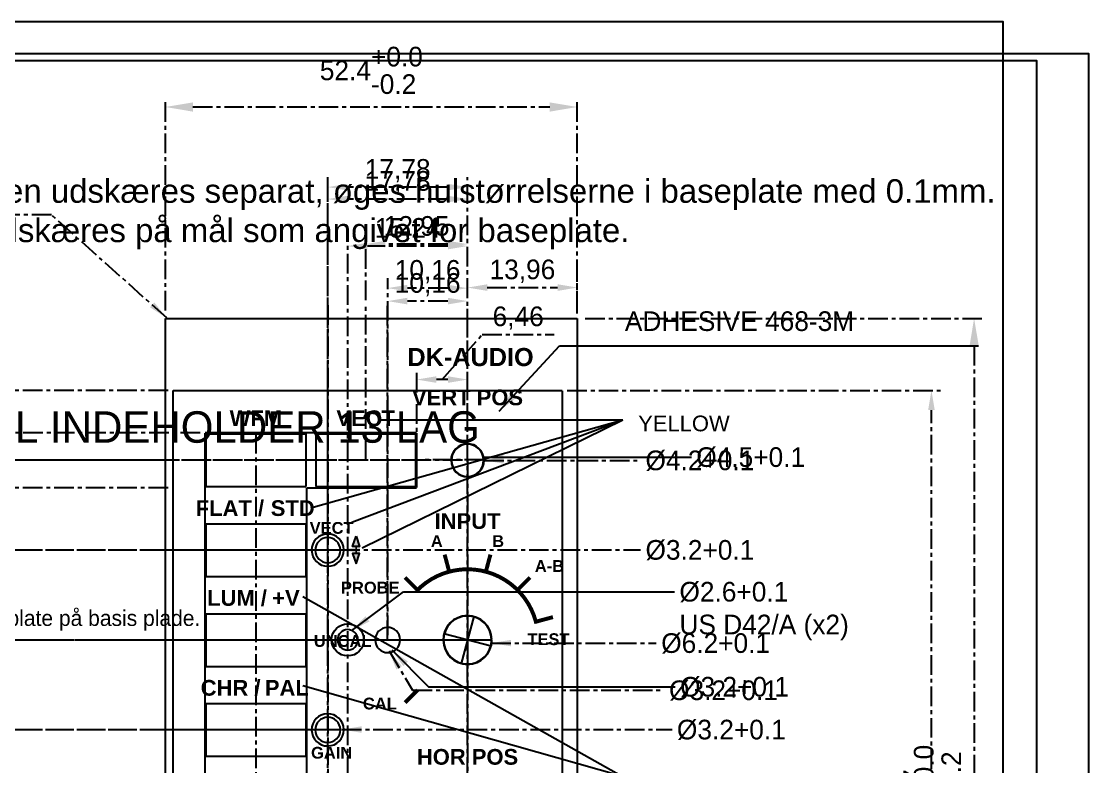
# Model space of a CAD drawing. Extents: x -4 to 200, y 9 to 291.
# Drawn here: x 64.2 to 200, y 196.3 to 291.1 of the extents above; entities that cross this region are included whole.
import ezdxf
from ezdxf.enums import TextEntityAlignment as Align

# ---------------------------------------------------------------- set-up
doc = ezdxf.new("R2010")
doc.units = 0
doc.header["$MEASUREMENT"] = 0
doc.linetypes.add('CENTER', pattern=[2, 1.25, -0.25, 0.25, -0.25])
doc.linetypes.add('CENTERX2', pattern=[4, 2.5, -0.5, 0.5, -0.5])
for name, color, linetype in [('110-1 - hoved', 1, 'CONTINUOUS'), ('115-1-White_text', 7, 'CONTINUOUS'), ('115-1_YELLOW_text', 2, 'CONTINUOUS'), ('Frontplate -Dimension', 6, 'CENTERX2'), ('Frontplate -hoved', 6, 'CONTINUOUS'), ('Frontplate f. signal board', 4, 'CONTINUOUS'), ('README', 7, 'CONTINUOUS'), ('Textplate - Mek.', 3, 'CONTINUOUS'), ('Textplate - Mek_hoved', 40, 'CONTINUOUS'), ('Textplate -Dimension', 1, 'CENTERX2')]:
    doc.layers.add(name, color=color, linetype=linetype)
doc.styles.add('dk-audio', font='ARIALBD.TTF')
doc.styles.add('TXT', font='txt')
doc.styles.add('UV', font='ARIAL.TTF')
doc.dimstyles.new('ISO-25', dxfattribs={"dimtxt": 2.5, "dimasz": 2.5, "dimexe": 1.25, "dimexo": 0.625, "dimtad": 1, "dimtxsty": 'Standard', "dimcen": 2.5, "dimadec": 0, "dimazin": 0, "dimtfac": 1, "dimtmove": 0, "dimatfit": 3, "dimfxl": 0, "dimarcsym": 0})
doc.dimstyles.new('TOL', dxfattribs={"dimtxt": 2.5, "dimasz": 3.5, "dimexe": 1, "dimexo": 1, "dimgap": 1, "dimtad": 0, "dimzin": 0, "dimdsep": 46, "dimtxsty": 'Standard', "dimcen": 0.09, "dimadec": 0, "dimazin": 0, "dimtol": 1, "dimtm": 0.2, "dimtfac": 1, "dimtix": 1, "dimtmove": 2, "dimatfit": 3, "dimfxl": 0, "dimtvp": 0.8, "dimtolj": 1, "dimtzin": 0, "dimarcsym": 0})

# ---------------------------------------------------------------- blocks, each defined once
blk = doc.blocks.new('*D0')
at = {"layer": 'Textplate -Dimension', "color": 0, "lineweight": -2}
for p, q in [((135.95, 253.3), (186.43, 253.3)), ((185.43, 249.8), (185.43, 131.5)), ((135.95, 128), (186.43, 128))]:
    blk.add_line(p, q, dxfattribs=at)
at = {"layer": 'Textplate -Dimension', "color": 0}
for points in [[(184.85, 249.8), (186.02, 249.8), (185.43, 253.3)], [(184.85, 131.5), (186.02, 131.5), (185.43, 128)]]:
    blk.add_solid(points, dxfattribs=at)
at = {"layer": 'Textplate -Dimension', "color": 0, "insert": (180.77, 190.65), "char_height": 2.5, "attachment_point": 5, "rotation": 90}
blk.add_mtext('\\A1;125.30\\S+0.0^ -0.2;', dxfattribs=at)
blk = doc.blocks.new('*D6')
at = {"layer": 'Textplate -Dimension', "color": 0, "lineweight": -2}
for p, q in [((81.92, 200.96), (46.89, 200.96)), ((48.14, 198.46), (48.14, 150.12)), ((55.74, 147.62), (46.89, 147.62))]:
    blk.add_line(p, q, dxfattribs=at)
at = {"layer": 'Textplate -Dimension', "color": 0}
for points in [[(47.72, 198.46), (48.56, 198.46), (48.14, 200.96)], [(47.72, 150.12), (48.56, 150.12), (48.14, 147.62)]]:
    blk.add_solid(points, dxfattribs=at)
at = {"layer": 'Textplate -Dimension', "color": 0, "insert": (46.06, 174.29), "char_height": 2.5, "attachment_point": 5, "rotation": 90}
blk.add_mtext('53,34', dxfattribs=at)
blk = doc.blocks.new('*D7')
at = {"layer": 'Textplate -Dimension', "color": 0, "lineweight": -2}
for p, q in [((81.92, 212.39), (38.88, 212.39)), ((40.13, 209.89), (40.13, 150.12)), ((47.51, 147.62), (38.88, 147.62))]:
    blk.add_line(p, q, dxfattribs=at)
at = {"layer": 'Textplate -Dimension', "color": 0}
for points in [[(39.72, 209.89), (40.55, 209.89), (40.13, 212.39)], [(39.72, 150.12), (40.55, 150.12), (40.13, 147.62)]]:
    blk.add_solid(points, dxfattribs=at)
at = {"layer": 'Textplate -Dimension', "color": 0, "insert": (38.05, 180), "char_height": 2.5, "attachment_point": 5, "rotation": 90}
blk.add_mtext('64,77', dxfattribs=at)
blk = doc.blocks.new('*D8')
at = {"layer": 'Textplate -Dimension', "color": 0, "lineweight": -2}
for p, q in [((81.92, 223.82), (29.99, 223.82)), ((31.24, 221.32), (31.24, 150.12)), ((38.26, 147.62), (29.99, 147.62))]:
    blk.add_line(p, q, dxfattribs=at)
at = {"layer": 'Textplate -Dimension', "color": 0}
for points in [[(30.82, 221.32), (31.66, 221.32), (31.24, 223.82)], [(30.82, 150.12), (31.66, 150.12), (31.24, 147.62)]]:
    blk.add_solid(points, dxfattribs=at)
at = {"layer": 'Textplate -Dimension', "color": 0, "insert": (29.16, 185.72), "char_height": 2.5, "attachment_point": 5, "rotation": 90}
blk.add_mtext('76,2', dxfattribs=at)
blk = doc.blocks.new('*D9')
at = {"layer": 'Textplate -Dimension', "color": 0, "lineweight": -2}
for p, q in [((81.92, 235.25), (20.43, 235.25)), ((21.68, 232.75), (21.68, 150.12)), ((29.37, 147.62), (20.43, 147.62))]:
    blk.add_line(p, q, dxfattribs=at)
at = {"layer": 'Textplate -Dimension', "color": 0}
for points in [[(21.26, 232.75), (22.1, 232.75), (21.68, 235.25)], [(21.26, 150.12), (22.1, 150.12), (21.68, 147.62)]]:
    blk.add_solid(points, dxfattribs=at)
at = {"layer": 'Textplate -Dimension', "color": 0, "insert": (19.6, 191.44), "char_height": 2.5, "attachment_point": 5, "rotation": 90}
blk.add_mtext('87,63', dxfattribs=at)
blk = doc.blocks.new('*D11')
at = {"layer": 'Textplate -Dimension', "color": 0, "lineweight": -2}
for p, q in [((82.55, 254.3), (82.55, 281.19)), ((134.95, 254.3), (134.95, 281.19)), ((86.05, 280.19), (131.45, 280.19))]:
    blk.add_line(p, q, dxfattribs=at)
at = {"layer": 'Textplate -Dimension', "color": 0}
for points in [[(86.05, 280.77), (86.05, 279.6), (82.55, 280.19)], [(131.45, 280.77), (131.45, 279.6), (134.95, 280.19)]]:
    blk.add_solid(points, dxfattribs=at)
at = {"layer": 'Textplate -Dimension', "color": 0, "insert": (108.75, 284.85), "char_height": 2.5, "attachment_point": 5}
blk.add_mtext('\\A1;52.4\\S+0.0^ -0.2;', dxfattribs=at)
blk = doc.blocks.new('*D22')
at = {"layer": 'Frontplate -Dimension', "color": 0, "linetype": 'CENTERX2', "lineweight": -2}
for p, q in [((102.78, 200.96), (51.75, 200.96)), ((53, 150.12), (53, 198.46)), ((116.4, 147.62), (51.75, 147.62))]:
    blk.add_line(p, q, dxfattribs=at)
at = {"layer": 'Frontplate -Dimension', "color": 0, "linetype": 'CENTERX2'}
for points in [[(52.58, 198.46), (53.42, 198.46), (53, 200.96)], [(52.58, 150.12), (53.42, 150.12), (53, 147.62)]]:
    blk.add_solid(points, dxfattribs=at)
at = {"layer": 'Frontplate -Dimension', "color": 0, "linetype": 'CENTERX2', "insert": (50.92, 174.29), "char_height": 2.5, "attachment_point": 5, "rotation": 90}
blk.add_mtext('53,34', dxfattribs=at)
blk = doc.blocks.new('*D23')
at = {"layer": 'Frontplate -Dimension', "color": 0, "linetype": 'CENTERX2', "lineweight": -2}
for p, q in [((122.47, 212.39), (46.25, 212.39)), ((47.5, 150.12), (47.5, 209.89)), ((116.4, 147.62), (46.25, 147.62))]:
    blk.add_line(p, q, dxfattribs=at)
at = {"layer": 'Frontplate -Dimension', "color": 0, "linetype": 'CENTERX2'}
for points in [[(47.08, 209.89), (47.92, 209.89), (47.5, 212.39)], [(47.08, 150.12), (47.92, 150.12), (47.5, 147.62)]]:
    blk.add_solid(points, dxfattribs=at)
at = {"layer": 'Frontplate -Dimension', "color": 0, "linetype": 'CENTERX2', "insert": (45.42, 180), "char_height": 2.5, "attachment_point": 5, "rotation": 90}
blk.add_mtext('64,77', dxfattribs=at)
blk = doc.blocks.new('*D24')
at = {"layer": 'Frontplate -Dimension', "color": 0, "linetype": 'CENTERX2', "lineweight": -2}
for p, q in [((102.78, 223.82), (40.75, 223.82)), ((42, 150.12), (42, 221.32)), ((116.4, 147.62), (40.75, 147.62))]:
    blk.add_line(p, q, dxfattribs=at)
at = {"layer": 'Frontplate -Dimension', "color": 0, "linetype": 'CENTERX2'}
for points in [[(41.58, 221.32), (42.42, 221.32), (42, 223.82)], [(41.58, 150.12), (42.42, 150.12), (42, 147.62)]]:
    blk.add_solid(points, dxfattribs=at)
at = {"layer": 'Frontplate -Dimension', "color": 0, "linetype": 'CENTERX2', "insert": (39.92, 185.72), "char_height": 2.5, "attachment_point": 5, "rotation": 90}
blk.add_mtext('76,2', dxfattribs=at)
blk = doc.blocks.new('*D31')
at = {"layer": 'Frontplate -Dimension', "color": 0, "linetype": 'CENTERX2', "lineweight": -2}
for p, q in [((82.91, 244.14), (18.75, 244.14)), ((20, 150.12), (20, 241.64)), ((116.4, 147.62), (18.75, 147.62))]:
    blk.add_line(p, q, dxfattribs=at)
at = {"layer": 'Frontplate -Dimension', "color": 0, "linetype": 'CENTERX2'}
for points in [[(19.58, 241.64), (20.42, 241.64), (20, 244.14)], [(19.58, 150.12), (20.42, 150.12), (20, 147.62)]]:
    blk.add_solid(points, dxfattribs=at)
at = {"layer": 'Frontplate -Dimension', "color": 0, "linetype": 'CENTERX2', "insert": (17.92, 195.88), "char_height": 2.5, "attachment_point": 5, "rotation": 90}
blk.add_mtext('96,52', dxfattribs=at)
blk = doc.blocks.new('*D33')
at = {"layer": 'Frontplate -Dimension', "color": 0, "linetype": 'CENTERX2', "lineweight": -2}
for p, q in [((82.91, 231.75), (35.75, 231.75)), ((37, 229.25), (37, 150.12)), ((114.42, 147.62), (35.75, 147.62))]:
    blk.add_line(p, q, dxfattribs=at)
at = {"layer": 'Frontplate -Dimension', "color": 0, "linetype": 'CENTERX2'}
for points in [[(36.58, 229.25), (37.42, 229.25), (37, 231.75)], [(36.58, 150.12), (37.42, 150.12), (37, 147.62)]]:
    blk.add_solid(points, dxfattribs=at)
at = {"layer": 'Frontplate -Dimension', "color": 0, "linetype": 'CENTERX2', "insert": (34.92, 189.69), "char_height": 2.5, "attachment_point": 5, "rotation": 90}
blk.add_mtext('84,13', dxfattribs=at)
blk = doc.blocks.new('*D35')
at = {"layer": 'Frontplate -Dimension', "color": 0, "linetype": 'CENTERX2', "lineweight": -2}
for p, q in [((120.36, 235.25), (30.25, 235.25)), ((31.5, 232.75), (31.5, 150.12)), ((116.4, 147.62), (30.25, 147.62))]:
    blk.add_line(p, q, dxfattribs=at)
at = {"layer": 'Frontplate -Dimension', "color": 0, "linetype": 'CENTERX2'}
for points in [[(31.08, 232.75), (31.92, 232.75), (31.5, 235.25)], [(31.08, 150.12), (31.92, 150.12), (31.5, 147.62)]]:
    blk.add_solid(points, dxfattribs=at)
at = {"layer": 'Frontplate -Dimension', "color": 0, "linetype": 'CENTERX2', "insert": (29.42, 191.44), "char_height": 2.5, "attachment_point": 5, "rotation": 90}
blk.add_mtext('87,63', dxfattribs=at)
blk = doc.blocks.new('*D38')
at = {"layer": 'Frontplate -Dimension', "color": 0, "linetype": 'CENTERX2', "lineweight": -2}
for p, q in [((110.83, 213.01), (110.83, 256.75)), ((120.99, 235.88), (120.99, 256.75)), ((118.49, 255.5), (113.33, 255.5))]:
    blk.add_line(p, q, dxfattribs=at)
at = {"layer": 'Frontplate -Dimension', "color": 0, "linetype": 'CENTERX2'}
for points in [[(113.33, 255.92), (113.33, 255.08), (110.83, 255.5)], [(118.49, 255.92), (118.49, 255.08), (120.99, 255.5)]]:
    blk.add_solid(points, dxfattribs=at)
at = {"layer": 'Frontplate -Dimension', "color": 0, "linetype": 'CENTERX2', "insert": (115.91, 257.58), "char_height": 2.5, "attachment_point": 5}
blk.add_mtext('10,16', dxfattribs=at)
blk = doc.blocks.new('*D39')
at = {"layer": 'Frontplate -Dimension', "color": 0, "linetype": 'CENTERX2', "lineweight": -2}
for p, q in [((103.21, 177.12), (103.21, 271.25)), ((120.99, 235.88), (120.99, 271.25)), ((118.49, 270), (105.71, 270))]:
    blk.add_line(p, q, dxfattribs=at)
at = {"layer": 'Frontplate -Dimension', "color": 0, "linetype": 'CENTERX2'}
for points in [[(105.71, 270.42), (105.71, 269.58), (103.21, 270)], [(118.49, 270.42), (118.49, 269.58), (120.99, 270)]]:
    blk.add_solid(points, dxfattribs=at)
at = {"layer": 'Frontplate -Dimension', "color": 0, "linetype": 'CENTERX2', "insert": (112.1, 272.08), "char_height": 2.5, "attachment_point": 5}
blk.add_mtext('17,78', dxfattribs=at)
blk = doc.blocks.new('*D40')
at = {"layer": 'Frontplate -Dimension', "color": 0, "linetype": 'CENTERX2', "lineweight": -2}
for p, q in [((105.75, 167.03), (105.75, 263.75)), ((120.99, 235.88), (120.99, 263.75)), ((118.49, 262.5), (108.25, 262.5))]:
    blk.add_line(p, q, dxfattribs=at)
at = {"layer": 'Frontplate -Dimension', "color": 0, "linetype": 'CENTERX2'}
for points in [[(108.25, 262.92), (108.25, 262.08), (105.75, 262.5)], [(118.49, 262.92), (118.49, 262.08), (120.99, 262.5)]]:
    blk.add_solid(points, dxfattribs=at)
at = {"layer": 'Frontplate -Dimension', "color": 0, "linetype": 'CENTERX2', "insert": (113.37, 264.58), "char_height": 2.5, "attachment_point": 5}
blk.add_mtext('15,24', dxfattribs=at)
blk = doc.blocks.new('*D41')
at = {"layer": 'Frontplate -Dimension', "color": 0, "linetype": 'CENTERX2', "lineweight": -2}
for p, q in [((133.67, 244.14), (181.25, 244.14)), ((180, 139.97), (180, 241.64)), ((133.66, 137.47), (181.25, 137.47))]:
    blk.add_line(p, q, dxfattribs=at)
at = {"layer": 'Frontplate -Dimension', "color": 0, "linetype": 'CENTERX2'}
for points in [[(179.58, 241.64), (180.42, 241.64), (180, 244.14)], [(179.58, 139.97), (180.42, 139.97), (180, 137.47)]]:
    blk.add_solid(points, dxfattribs=at)
at = {"layer": 'Frontplate -Dimension', "color": 0, "linetype": 'CENTERX2', "insert": (177.92, 190.81), "char_height": 2.5, "attachment_point": 5, "rotation": 90}
blk.add_mtext('106,67', dxfattribs=at)
blk = doc.blocks.new('*D48')
at = {"layer": 'Textplate -Dimension', "color": 0, "lineweight": -2}
for p, q in [((110.83, 213.01), (110.83, 258.4)), ((120.99, 235.92), (120.99, 258.4)), ((118.49, 257.15), (113.33, 257.15))]:
    blk.add_line(p, q, dxfattribs=at)
at = {"layer": 'Textplate -Dimension', "color": 0}
for points in [[(113.33, 257.57), (113.33, 256.74), (110.83, 257.15)], [(118.49, 257.57), (118.49, 256.74), (120.99, 257.15)]]:
    blk.add_solid(points, dxfattribs=at)
at = {"layer": 'Textplate -Dimension', "color": 0, "insert": (115.91, 259.24), "char_height": 2.5, "attachment_point": 5}
blk.add_mtext('10,16', dxfattribs=at)
blk = doc.blocks.new('*D49')
at = {"layer": 'Textplate -Dimension', "color": 0, "lineweight": -2}
for p, q in [((108.03, 255.62), (108.03, 264)), ((120.99, 235.92), (120.99, 264)), ((118.49, 262.75), (110.53, 262.75))]:
    blk.add_line(p, q, dxfattribs=at)
at = {"layer": 'Textplate -Dimension', "color": 0}
for points in [[(110.53, 263.17), (110.53, 262.33), (108.03, 262.75)], [(118.49, 263.17), (118.49, 262.33), (120.99, 262.75)]]:
    blk.add_solid(points, dxfattribs=at)
at = {"layer": 'Textplate -Dimension', "color": 0, "insert": (114.51, 264.83), "char_height": 2.5, "attachment_point": 5}
blk.add_mtext('12,95', dxfattribs=at)
blk = doc.blocks.new('*D50')
at = {"layer": 'Textplate -Dimension', "color": 0, "lineweight": -2}
for p, q in [((103.21, 224.45), (103.21, 269.73)), ((120.99, 235.88), (120.99, 269.73)), ((118.49, 268.48), (105.71, 268.48))]:
    blk.add_line(p, q, dxfattribs=at)
at = {"layer": 'Textplate -Dimension', "color": 0}
for points in [[(105.71, 268.9), (105.71, 268.06), (103.21, 268.48)], [(118.49, 268.9), (118.49, 268.06), (120.99, 268.48)]]:
    blk.add_solid(points, dxfattribs=at)
at = {"layer": 'Textplate -Dimension', "color": 0, "insert": (112.1, 270.56), "char_height": 2.5, "attachment_point": 5}
blk.add_mtext('17,78', dxfattribs=at)
blk = doc.blocks.new('*D52')
at = {"layer": 'Textplate -Dimension', "color": 0, "lineweight": -2}
for p, q in [((120.99, 235.88), (120.99, 258.47)), ((134.95, 253.93), (134.95, 258.47)), ((123.49, 257.22), (132.45, 257.22))]:
    blk.add_line(p, q, dxfattribs=at)
at = {"layer": 'Textplate -Dimension', "color": 0}
for points in [[(123.49, 257.64), (123.49, 256.8), (120.99, 257.22)], [(132.45, 257.64), (132.45, 256.8), (134.95, 257.22)]]:
    blk.add_solid(points, dxfattribs=at)
at = {"layer": 'Textplate -Dimension', "color": 0, "insert": (127.97, 259.3), "char_height": 2.5, "attachment_point": 5}
blk.add_mtext('13,96', dxfattribs=at)
blk = doc.blocks.new('*D58')
at = {"layer": 'Frontplate -Dimension', "color": 0, "linetype": 'CENTERX2', "lineweight": -2}
for p, q in [((117.76, 245.52), (122.85, 251.25)), ((122.85, 251.25), (132.02, 251.25)), ((114.53, 235.88), (114.53, 246.77)), ((120.99, 235.88), (120.99, 246.77)), ((118.49, 245.52), (117.03, 245.52))]:
    blk.add_line(p, q, dxfattribs=at)
at = {"layer": 'Frontplate -Dimension', "color": 0, "linetype": 'CENTERX2'}
for points in [[(117.03, 245.94), (117.03, 245.1), (114.53, 245.52)], [(118.49, 245.94), (118.49, 245.1), (120.99, 245.52)]]:
    blk.add_solid(points, dxfattribs=at)
at = {"layer": 'Frontplate -Dimension', "color": 0, "linetype": 'CENTERX2', "insert": (127.43, 253.33), "char_height": 2.5, "attachment_point": 5}
blk.add_mtext('6,46', dxfattribs=at)
blk = doc.blocks.new('*D59')
at = {"layer": 'Frontplate -Dimension', "color": 0, "linetype": 'CENTERX2', "lineweight": -2}
for p, q in [((86.98, 238.75), (24.23, 238.75)), ((25.48, 150.12), (25.48, 236.25)), ((89.15, 147.62), (24.23, 147.62))]:
    blk.add_line(p, q, dxfattribs=at)
at = {"layer": 'Frontplate -Dimension', "color": 0, "linetype": 'CENTERX2'}
for points in [[(25.06, 236.25), (25.89, 236.25), (25.48, 238.75)], [(25.06, 150.12), (25.89, 150.12), (25.48, 147.62)]]:
    blk.add_solid(points, dxfattribs=at)
at = {"layer": 'Frontplate -Dimension', "color": 0, "linetype": 'CENTERX2', "insert": (23.39, 193.19), "char_height": 2.5, "attachment_point": 5, "rotation": 90}
blk.add_mtext('91,13', dxfattribs=at)

msp = doc.modelspace()

# ---------------------------------------------------------------- hatches: boundary and pattern name
at = {"layer": '115-1_YELLOW_text'}
h = msp.add_hatch(color=256, dxfattribs=at)
h.paths.add_polyline_path([(106.807, 225.588), (107.24, 224.288), (106.374, 224.288)])
h.paths.add_polyline_path([(106.807, 222.088), (107.24, 223.388), (106.374, 223.388)])

# ---------------------------------------------------------------- linework, layer by layer
at = {"layer": '110-1 - hoved'}
for p, q in [((101.044, 229.21), (140.746, 240.405)), ((106.265, 227.363), (140.746, 240.405)), ((107.57, 224.102), (140.746, 240.405)), ((109.637, 240.405), (140.746, 240.405)), ((100.019, 217.909), (140.588, 195.097)), ((100.019, 206.611), (140.588, 195.097))]:
    msp.add_line(p, q, dxfattribs=at)
msp.add_lwpolyline([(20, 10), (20, 287), (200, 287), (200, 10)], dxfattribs=at)
at = {"layer": '115-1-White_text'}
for p, q in [((120.987, 215.49), (120.987, 209.29)), ((124.087, 212.39), (117.887, 212.39))]:
    msp.add_line(p, q, dxfattribs=at)
at = {"layer": '115-1-White_text', "const_width": 0.5}
for points in [[(118.075, 223.257), (118.658, 221.083)], [(123.899, 223.257), (123.316, 221.083)], [(113.032, 220.345), (114.623, 218.754)], [(128.942, 220.345), (127.351, 218.754)], [(131.854, 215.302), (129.68, 214.719)], [(131.854, 215.302), (129.68, 214.719)], [(113.032, 204.435), (114.623, 206.026)]]:
    msp.add_lwpolyline(points, dxfattribs=at)
for points in [[(123.555, 221.016, 0.2828764), (114.447, 218.573, 1.0140898)], [(129.68, 214.719, 0.4220517), (118.426, 221.018, 1.0140898)], [(129.742, 214.475, 0.0069956), (129.68, 214.719, 0.0069956)]]:
    msp.add_lwpolyline(points, format="xyb", dxfattribs=at)
at = {"layer": '115-1-White_text'}
for points in [[(121.789, 215.384), (120.185, 209.396)], [(123.981, 211.588), (117.993, 213.192)]]:
    msp.add_lwpolyline(points, dxfattribs=at)
at = {"layer": '115-1_YELLOW_text'}
for points in [[(106.807, 225.588), (107.24, 224.288), (106.374, 224.288)], [(106.807, 222.088), (107.24, 223.388), (106.374, 223.388)]]:
    msp.add_lwpolyline(points, close=True, dxfattribs=at)
at = {"layer": '115-1_YELLOW_text', "const_width": 0.2}
msp.add_lwpolyline([(106.807, 223.388), (106.807, 224.288)], dxfattribs=at)
at = {"layer": 'Frontplate -Dimension', "linetype": 'CENTERX2'}
msp.add_line((120.987, 235.25), (120.987, 136.839), dxfattribs=at)
at = {"layer": 'Frontplate -hoved'}
msp.add_lwpolyline([(13.386, 9.084), (13.386, 286.084), (193.386, 286.084), (193.386, 9.084)], dxfattribs=at)
at = {"layer": 'Frontplate f. signal board'}
for p, q in [((83.537, 156.51), (83.537, 244.14)), ((83.537, 244.14), (133.044, 244.14))]:
    msp.add_line(p, q, dxfattribs=at)
at = {"layer": 'Frontplate f. signal board', "linetype": 'ByBlock'}
msp.add_line((133.037, 244.091), (133.037, 137.472), dxfattribs=at)
at = {"layer": 'Frontplate f. signal board', "color": 4}
for p, q in [((87.56, 238.7), (87.56, 163.2)), ((114.5, 238.75), (87.6, 238.75)), ((114.53, 231.8), (114.532, 238.7)), ((100.559, 231.75), (114.5, 231.75)), ((100.56, 163.2), (100.56, 231.75))]:
    msp.add_line(p, q, dxfattribs=at)
at = {"layer": 'Frontplate f. signal board'}
msp.add_circle((105.747, 212.409), 2.05, dxfattribs=at)
for centre, radius in [((120.987, 235.25), 2.05), ((103.207, 223.82), 2.05), ((120.987, 212.39), 3.05), ((105.747, 212.409), 1.3), ((110.827, 212.39), 1.6), ((103.207, 200.96), 2.05)]:
    msp.add_arc(centre, radius, 1.29216, 359.7174, dxfattribs=at)
at = {"layer": 'Textplate - Mek.'}
for p, q in [((82.547, 253.3), (134.947, 253.3)), ((82.547, 253.3), (134.947, 253.3)), ((82.547, 128), (82.547, 253.3)), ((134.947, 253.3), (134.947, 128)), ((87.71, 238.599), (87.71, 231.9)), ((87.713, 238.6), (100.42, 238.6)), ((100.41, 238.599), (100.41, 231.9)), ((101.68, 238.599), (101.68, 231.9)), ((101.683, 238.6), (114.39, 238.6)), ((114.38, 238.599), (114.38, 231.9)), ((87.713, 231.9), (100.399, 231.9)), ((101.683, 231.9), (114.369, 231.9)), ((87.71, 227.169), (87.71, 220.47)), ((87.713, 227.17), (100.42, 227.17)), ((100.41, 227.169), (100.41, 220.47)), ((87.713, 220.47), (100.399, 220.47)), ((87.71, 215.739), (87.71, 209.04)), ((87.713, 215.74), (100.42, 215.74)), ((100.41, 215.739), (100.41, 209.04)), ((87.713, 209.04), (100.399, 209.04)), ((87.71, 204.309), (87.71, 197.61)), ((87.713, 204.31), (100.42, 204.31)), ((100.41, 204.309), (100.41, 197.61)), ((87.713, 197.61), (100.399, 197.61))]:
    msp.add_line(p, q, dxfattribs=at)
for centre, radius in [((120.987, 235.25), 2.1), ((103.207, 223.82), 1.6), ((120.987, 212.39), 3.1), ((120.987, 212.39), 3.1), ((110.827, 212.39), 1.6), ((103.207, 200.96), 1.6)]:
    msp.add_arc(centre, radius, 1.29216, 359.7174, dxfattribs=at)
at = {"layer": 'Textplate - Mek_hoved'}
msp.add_lwpolyline([(9.09, 14.084), (9.09, 291.084), (189.09, 291.084), (189.09, 14.084)], dxfattribs=at)
at = {"layer": 'Textplate -Dimension'}
for p, q in [((103.207, 255), (103.203, 175)), ((108.033, 235.25), (108.033, 255)), ((110.827, 212.39), (110.827, 255)), ((120.987, 123), (120.987, 255)), ((103.2, 216.894), (103.2, 247.104)), ((94.063, 238.6), (94.063, 118.975)), ((123.086, 235.297), (82.547, 235.25)), ((104.807, 223.82), (82.547, 223.82)), ((124.087, 212.39), (82.547, 212.39)), ((104.66, 200.96), (82.547, 200.96))]:
    msp.add_line(p, q, dxfattribs=at)

# ---------------------------------------------------------------- texts
at = {"layer": '110-1 - hoved', "style": 'UV'}
msp.add_text('YELLOW', height=2, dxfattribs=at).set_placement((142.694, 238.938))
at = {"layer": '110-1 - hoved', "linetype": 'CENTER', "insert": (28.845, 279.338), "char_height": 5, "width": 170.2056, "attachment_point": 1, "style": 'dk-audio'}
msp.add_mtext('NB:\\P{\\fArial|b0|i0|c0|p34;\\H0.6x;Hvis polycarbonaten udskæres separat, øges hulstørrelserne i baseplate med 0.1mm.\\PPolycarbonaten udskæres på mål som angivet for baseplate.}', dxfattribs=at)
at = {"layer": '115-1-White_text', "style": 'dk-audio'}
msp.add_text('DK-AUDIO', height=2.3, dxfattribs=at).set_placement((113.336, 247.235))
for s, height, p in [('VERT POS', 2, (120.987, 242.25)), ('WFM', 2, (94.063, 239.6)), ('FLAT /         ', 2, (94.25, 228.17)), ('INPUT', 2, (120.987, 226.52)), ('A', 1.5, (117.072, 224.223)), ('B', 1.5, (124.878, 224.223)), ('A-B', 1.5, (131.409, 221.052)), ('LUM /      ', 2, (93.989, 216.74)), ('PROBE', 1.5, (108.614, 218.305)), ('TEST', 1.5, (131.283, 211.745)), ('UNCAL', 1.5, (105.1, 211.52)), ('CHR /        ', 2, (93.95, 205.31)), ('CAL', 1.5, (109.831, 203.56)), ('GAIN', 1.5, (103.7, 197.3)), ('HOR POS', 2, (120.987, 196.53))]:
    msp.add_text(s, height=height, dxfattribs=at).set_placement(p, align=Align.CENTER)
at = {"layer": '115-1_YELLOW_text', "style": 'dk-audio'}
for s, height, p in [('VECT', 2, (108.033, 239.6)), ('STD', 2, (98.75, 228.17)), ('VECT', 1.5, (103.7, 225.9)), (' +V', 2, (97.5, 216.74)), ('PAL', 2, (98, 205.31))]:
    msp.add_text(s, height=height, dxfattribs=at).set_placement(p, align=Align.CENTER)
at = {"layer": 'Frontplate f. signal board', "char_height": 2.5, "attachment_point": 1}
for s, insert in [('ADHESIVE 468-3M', (141, 254.2)), ('Ø4.5+0.1\\P ', (150.085, 236.907)), ('Ø2.6+0.1 \\PUS D42/A (x2)', (147.944, 219.782))]:
    msp.add_mtext(s, dxfattribs=dict(at, insert=insert))
at = {"layer": 'Frontplate f. signal board', "insert": (148.027, 207.696), "char_height": 2.5, "width": 0.625, "attachment_point": 1}
msp.add_mtext('Ø3.2+0.1', dxfattribs=at)
at = {"layer": 'README', "style": 'TXT'}
msp.add_text('DENNE  FIL INDEHOLDER 13 LAG ', height=4, dxfattribs=at).set_placement((36.954, 237.484))
at = {"layer": 'README', "linetype": 'CENTER', "insert": (37.186, 216.181), "char_height": 2, "width": 150, "attachment_point": 1, "style": 'TXT'}
msp.add_mtext('{\\C7;4008 127 05111 Textplate på basis plade.\\PPlottes fra:\\P        110-1 hoved\\P        115-1 tekst\\P        115-1 Yellow\\P        Textplate- Mek.}', dxfattribs=at)
at = {"layer": 'Textplate -Dimension', "char_height": 2.5, "attachment_point": 1}
for s, insert in [('Ø4.2+0.1', (143.625, 236.49)), ('Ø3.2+0.1', (143.625, 225.106))]:
    msp.add_mtext(s, dxfattribs=dict(at, insert=insert))
for s, insert, width in [('Ø6.2+0.1', (145.625, 213.25), 0.71851), ('Ø3.2+0.1', (146.625, 207.25), 0.625), ('Ø3.2+0.1', (147.625, 202.25), 0.625)]:
    msp.add_mtext(s, dxfattribs=dict(at, insert=insert, width=width))

# ---------------------------------------------------------------- dimensions: what is measured, and where the dimension line sits
at = {"layer": 'Frontplate -Dimension', "linetype": 'CENTERX2'}
for base, p2, picture, middle in [((103.207, 270), (103.207, 176.5), '*D39', (112.097, 272.083)), ((105.747, 262.5), (105.747, 166.4), '*D40', (113.367, 264.583)), ((110.827, 255.5), (110.827, 212.39), '*D38', (115.907, 257.583))]:
    dim = msp.add_linear_dim(base=base, p1=(120.987, 235.25), p2=p2, dimstyle='ISO-25', override={"dimtmove": 1}, dxfattribs=at)
    dim.commit()
    dim.dimension.update_dxf_attribs({"geometry": picture, "text_midpoint": middle})
dim = msp.add_linear_dim(base=(114.531, 245.519), p1=(120.987, 235.25), p2=(114.531, 235.25), dimstyle='ISO-25', override={"dimtmove": 1}, dxfattribs=at)
dim.commit()
dim.dimension.update_dxf_attribs({"geometry": '*D58', "text_midpoint": (123.476, 251.248), "dimtype": 160})
dim = msp.add_linear_dim(base=(20, 244.14), p1=(117.027, 147.62), p2=(83.537, 244.14), angle=90, dimstyle='ISO-25', dxfattribs=at)
dim.commit()
dim.dimension.update_dxf_attribs({"geometry": '*D31', "text_midpoint": (17.917, 195.88)})
for base, p1, p2, picture, middle in [((180, 244.14), (133.037, 137.472), (133.044, 244.14), '*D41', (177.917, 190.806)), ((25.475, 238.75), (89.778, 147.62), (87.6, 238.75), '*D59', (23.392, 193.185)), ((31.5, 147.62), (120.987, 235.25), (117.027, 147.62), '*D35', (29.417, 191.435)), ((37, 147.62), (83.537, 231.75), (115.047, 147.62), '*D33', (34.917, 189.685)), ((42, 223.82), (117.027, 147.62), (103.4, 223.82), '*D24', (39.917, 185.72)), ((47.5, 212.39), (117.027, 147.62), (123.1, 212.39), '*D23', (45.417, 180.005)), ((53, 200.96), (117.027, 147.62), (103.4, 200.96), '*D22', (50.917, 174.29))]:
    dim = msp.add_linear_dim(base=base, p1=p1, p2=p2, angle=90, dimstyle='ISO-25', override={"dimtmove": 1}, dxfattribs=at)
    dim.commit()
    dim.dimension.update_dxf_attribs({"geometry": picture, "text_midpoint": middle})
at = {"layer": 'Textplate -Dimension'}
for base, p1, p2, dimstyle, override, picture, middle in [((134.947, 280.186), (82.547, 253.3), (134.947, 253.3), 'TOL', {"dimdec": 1, "dimtdec": 1}, '*D11', (108.747, 284.853)), ((103.207, 268.481), (120.987, 235.25), (103.207, 223.82), 'ISO-25', {"dimtmove": 1}, '*D50', (112.097, 270.564)), ((108.033, 262.751), (120.987, 235.295), (108.033, 255), 'ISO-25', {"dimtmove": 1}, '*D49', (114.51, 264.834)), ((110.827, 257.154), (120.987, 235.295), (110.827, 212.39), 'ISO-25', {"dimtmove": 1}, '*D48', (115.907, 259.237)), ((134.947, 257.22), (120.987, 235.25), (134.947, 253.3), 'ISO-25', {"dimtmove": 1}, '*D52', (127.967, 259.304))]:
    dim = msp.add_linear_dim(base=base, p1=p1, p2=p2, dimstyle=dimstyle, override=override, dxfattribs=at)
    dim.commit()
    dim.dimension.update_dxf_attribs({"geometry": picture, "text_midpoint": middle})
dim = msp.add_linear_dim(base=(185.432, 128), p1=(134.947, 253.3), p2=(134.947, 128), angle=90, dimstyle='TOL', override={"dimtdec": 1}, dxfattribs=at)
dim.commit()
dim.dimension.update_dxf_attribs({"geometry": '*D0', "text_midpoint": (180.765, 190.65)})
for base, p1, p2, picture, middle in [((21.679, 147.62), (82.547, 235.25), (29.99, 147.62), '*D9', (19.596, 191.435)), ((31.24, 147.62), (82.547, 223.82), (38.884, 147.62), '*D8', (29.157, 185.72)), ((40.134, 147.62), (82.547, 212.39), (48.138, 147.62), '*D7', (38.051, 180.005)), ((48.138, 147.62), (82.547, 200.96), (56.365, 147.62), '*D6', (46.055, 174.29))]:
    dim = msp.add_linear_dim(base=base, p1=p1, p2=p2, angle=90, dimstyle='ISO-25', dxfattribs=at)
    dim.commit()
    dim.dimension.update_dxf_attribs({"geometry": picture, "text_midpoint": middle})

# ---------------------------------------------------------------- leaders
at = {"layer": 'Frontplate f. signal board'}
msp.add_leader([(125, 241.5), (132.7, 249.8), (186, 249.8)], dimstyle='ISO-25', override={"dimgap": 0.625, "dimtad": 0, "dimtmove": 1}, dxfattribs=at)
at = {"layer": 'Frontplate f. signal board', "annotation_type": 0, "has_hookline": 1, "hookline_direction": 0}
for points, text_width in [([(123.037, 235.657), (149.46, 235.657)], 14.583), ([(106.254, 213.587), (112.854, 218.532), (147.319, 218.532)], 30), ([(111.34, 211.129), (116.027, 206.446), (147.402, 206.446)], 14.583)]:
    msp.add_leader(points, dimstyle='ISO-25', override={"dimgap": 0.625, "dimtad": 0, "dimtmove": 1}, dxfattribs=dict(at, text_width=text_width))
at = {"layer": 'Textplate -Dimension', "annotation_type": 0, "has_hookline": 1}
for points, hookline_direction, text_width in [([(82.726, 253.354), (68.043, 266.487), (52.661, 266.487)], 1, 9.583), ([(123.087, 235.24), (143, 235.24)], 0, 14.583), ([(104.807, 223.856), (143, 223.856)], 0, 14.583), ([(124, 212), (145, 212)], 0, 14.583), ([(111, 211), (114, 206), (146, 206)], 0, 14.583), ([(105, 201), (147, 201)], 0, 14.583)]:
    msp.add_leader(points, dimstyle='ISO-25', override={"dimgap": 0.625, "dimtad": 0, "dimtmove": 1}, dxfattribs=dict(at, hookline_direction=hookline_direction, text_width=text_width))

doc.saveas('drawing.dxf')
